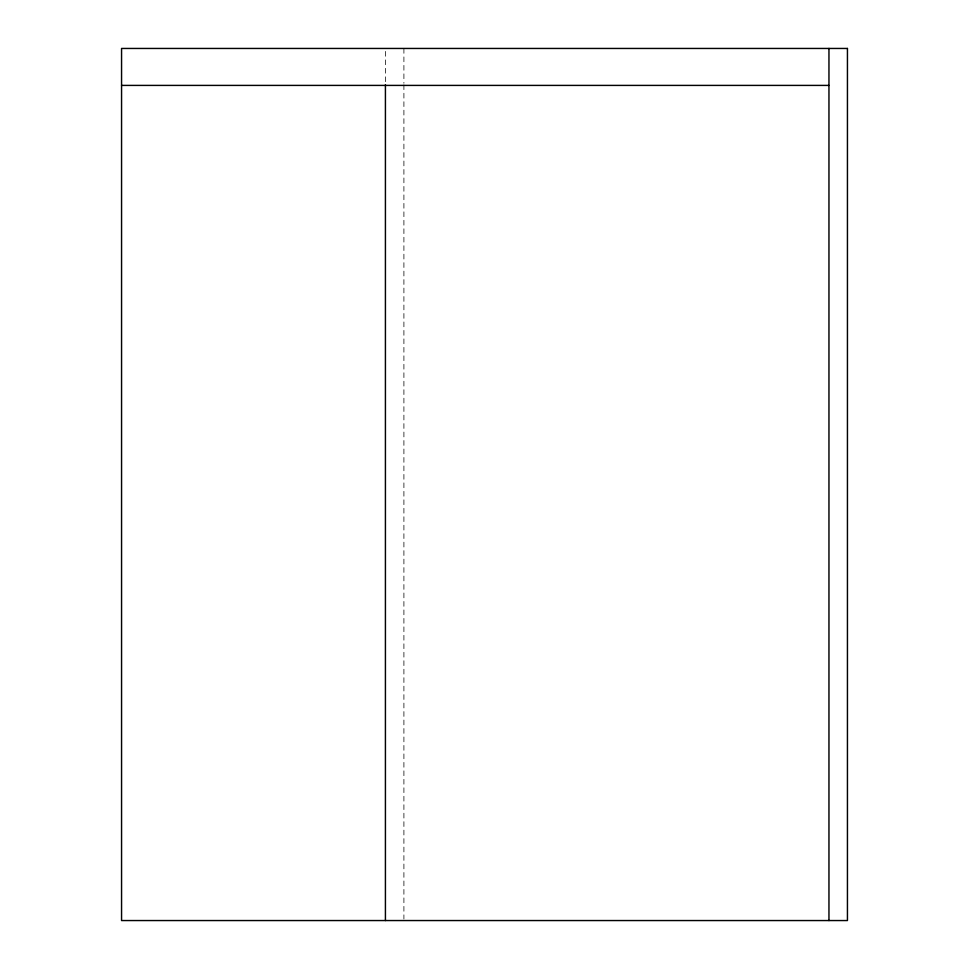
<?xml version="1.0" encoding="UTF-8"?>
<svg xmlns="http://www.w3.org/2000/svg" width="969" height="969" viewBox="0 0 969 969"><rect width="100%" height="100%" fill="white"/><g stroke="black" fill="none" stroke-linecap="round" stroke-linejoin="round"><path stroke-width="0.73" stroke-dasharray="4.84 3.63" d="M403.903 48.45L403.903 83.273M403.903 84.787L403.903 919.036M385.42 51.405L385.42 85.405"/><path stroke-width="1.45" d="M121.561 85.405L828.955 85.405M828.955 48.45L828.955 920.55M385.42 84.787L385.42 920.55M847.439 48.45L121.561 48.45L121.561 920.55L847.439 920.55L847.439 48.45"/></g></svg>
